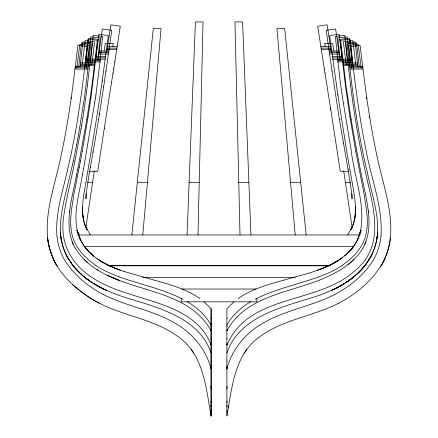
<?xml version="1.0" encoding="UTF-8"?>
<svg xmlns="http://www.w3.org/2000/svg" width="438" height="438" viewBox="0 0 438 438"><rect width="100%" height="100%" fill="white"/><g stroke="black" fill="none" stroke-linecap="round" stroke-linejoin="round"><path stroke-width="0.66" d="M77.865 117.806L81.588 92.495L87.376 46.587L77.92 45.41L74.608 72.007C71.274 99.623 67.195 127.168 61.347 154.373C55.861 182.438 44.567 210.311 47.753 239.367A69.834 69.834 0 0 0 48.487 243.796A70.179 70.179 0 0 0 49.505 248.176L53.573 259.449A66.571 66.571 0 0 0 55.593 263.457C60.893 273.109 68.531 281.267 76.913 288.314A120.351 120.351 0 0 0 85.218 294.686L90.19 297.988A117.849 117.849 0 0 0 97.937 302.45C123.817 316.329 154.751 319.088 178.594 337.019C203.845 354.911 206.008 388.26 211.111 416.1L211.111 308.697L204.07 301.798M197.987 234.971L203.035 21.9L195.408 21.9L187.059 234.971M347.668 234.971L352.245 226.824A30.156 30.156 0 0 0 352.426 226.408C356.001 217.856 355.837 208.307 354.857 199.252C352.157 180.144 348.057 161.25 345.297 142.147L337.764 94.488M102.268 80.734C96.716 119.426 90.036 157.948 83.488 196.481C82.196 206.407 81.66 216.963 85.574 226.408A30.14 30.14 0 0 0 85.755 226.824L90.332 234.971M226.889 353.077C238.77 318.054 278.809 307.903 310.274 298.212C334.358 291.007 359.571 278.727 371.44 255.283C385.166 228.795 372.486 198.989 367.236 172.09M227.021 365.96L226.889 367.586M226.889 388.917L227.108 386.464M85.996 198.786A38.714 38.714 0 0 1 86.007 196.777L86.018 196.361A53.858 53.858 0 0 1 86.177 193.826L89.078 174.335L93.102 151.92M142.777 234.971L161.058 28.481L153.327 28.481L131.843 234.971M226.889 369.229L227.076 367.329M76.168 176.881C71.805 199.898 63.067 225.745 75.04 247.93M380.956 236.827C383.135 207.234 371.221 179.169 366.091 150.442C360.945 125.383 357.2 100.061 354.123 74.668L350.624 46.587L360.08 45.41L363.392 72.007C366.611 98.638 370.515 125.202 376.034 151.46C381.454 180.089 393.001 208.296 390.428 237.883A69.938 69.938 0 0 1 386.185 255.31L385.04 258.086A66.527 66.527 0 0 1 380.912 266.047L373.899 275.71L365.588 284.35A119.514 119.514 0 0 1 338.749 303.145M90.721 59.135L93.168 35.434L102.645 36.414L100.083 61.282M100.083 61.287L95.955 94.608M88.224 60.537L90.71 36.841L100.187 37.838L97.773 60.849M69.576 212.162L69.724 210.859M86.866 119.311L91.832 86.724L97.335 40.356L87.868 39.261L85.136 62.93M80.006 67.036L82.935 41.917L92.402 43.017L87.365 85.711M85.717 63.253L88.64 38.248L98.107 39.36L90.896 98.024M94.279 66.85L94.444 65.432M227.076 401.164L226.889 402.736M78.714 66.543L81.517 42.886L90.978 44.008L84.501 97.148L78.67 134.006M82.278 64.266L85.191 40.624L94.646 41.785L91.821 64.753M87.365 85.722L83.948 110.683M76.858 67.813L79.842 44.178L89.297 45.371L86.401 68.328M105.235 59.168L95.604 59.3L98.917 34.301L108.361 35.549L102.18 81.331M71.131 98.605L71.339 97.132M90.896 98.035L89.724 106.1M98.451 56.529L102.35 28.985L111.783 30.321L105.947 71.246M227.119 405.254L226.889 406.82M106.018 70.748L103.68 86.571M95.955 94.624L95.418 98.161M85.892 227.442L94.323 170.787M112.79 46.718L113.294 43.34L105.334 43.34L104.003 51.438M89.724 106.111L88.076 116.847M103.757 86.078L99.448 114.269M83.948 110.699L82.815 118.014M95.418 98.172L94.69 102.886M106.801 51.646L110.858 24.802L120.28 26.225L114.783 62.201M226.889 344.925L227.158 343.381M99.525 113.776L98.583 119.711M104.288 128.361L111.531 82.333M88.071 116.858L82.202 151.619M94.685 102.897L83.609 168.515M104.353 127.951L97.745 171.313L89.39 171.313M82.809 118.025L81.627 125.328M98.665 119.218L93.015 152.413M111.466 82.744L113.053 72.905M114.849 61.791L113.65 69.204M112.982 73.316L113.721 68.793M226.889 411.95L227.076 410.822M77.86 117.822L75.32 132.654M338.744 303.134C313.154 316.444 282.839 319.384 259.406 337.019C234.155 354.928 231.987 388.243 226.889 416.1L226.889 308.697L233.93 301.798M228.34 407.428L228.587 405.96M81.621 125.345L81.134 128.252M80.882 129.73L74.794 161.819M80.888 129.714L81.134 128.268M86.866 119.322L78.183 167.009M90.233 167.54L90.321 167.059M75.32 132.67L71.295 153.409L67.266 171.127M78.665 134.023L77.865 138.413M82.196 151.63L80.472 160.992M83.603 168.531L82.503 174.406M77.86 138.43L76.749 144.294M80.472 161.009L79.174 167.694M82.503 174.417C79.377 193.952 72.412 214.385 78.188 234.111A42.661 42.661 0 0 0 78.495 235.031L81.265 241.311A46.57 46.57 0 0 0 84.414 246.364A47.112 47.112 0 0 0 87.512 250.251L88.175 250.985A49.888 49.888 0 0 0 90.277 253.12C99.65 262.023 111.728 267.355 123.839 271.412M76.749 144.31L73.414 160.439M78.178 167.026L77.625 169.829M79.168 167.705L73.934 194.012L71.564 209.369A155.107 155.107 0 0 0 71.17 213.18C70.102 223.813 70.507 235.146 75.977 244.634A51.914 51.914 0 0 0 83.362 254.872L89.297 260.544L96.048 265.554M77.619 169.845L76.759 174.056M76.754 174.078L76.168 176.87M74.788 161.836C71.093 179.843 66.483 197.686 63.751 215.885C61.873 227.656 62.787 240.079 68.027 250.919C78.895 274.248 103.839 285.811 127.047 293.285C157.894 303.496 197.905 310.701 211.111 345.018M73.409 160.456L72.434 164.819M72.434 164.836L67.025 187.907C61.019 211.981 54.515 240.057 70.447 261.908C85.985 284.853 113.513 294.352 138.939 301.662C167.223 310.257 200.971 322.16 211.111 353.077M67.266 171.138C62.415 192.682 54.958 214.439 57.044 236.827M226.889 368.856C232.178 348.73 246.463 331.834 264.76 322.193C286.649 309.808 312.086 306.047 334.402 294.648M283.917 280.096C305.987 273.706 330.279 269.271 347.723 253.12A49.286 49.286 0 0 0 350.488 250.251L351.139 249.501A47.145 47.145 0 0 0 353.586 246.37A46.57 46.57 0 0 0 356.735 241.311L359.499 235.031A42.661 42.661 0 0 0 359.812 234.111C366.584 206.282 354.342 178.507 351.309 150.907L343.315 102.897M353.4 223.818L353.543 223.369M226.889 361.432L226.988 361.136M359.499 235.031L359.812 234.111M362.96 247.93C373.006 229.923 368.363 208.422 364.487 189.347C359.357 166.139 355.207 142.733 351.134 119.322M226.889 345.018C249.096 293 318.64 304.76 355.464 270.224C387 244.262 372.037 203.752 365.073 170.513C358.892 142.503 354.172 114.181 350.635 85.722M226.889 338.848L227.065 338.437M352.935 225.127A28.218 28.218 0 0 1 350.822 229.594A27.129 27.129 0 0 0 352.245 226.824L352.426 226.408A30.441 30.441 0 0 0 352.94 225.132A32.855 32.855 0 0 0 353.68 222.92A42.502 42.502 0 0 0 355.136 215.217M226.889 326.671L227.076 326.288M227.295 330.006L226.889 330.761C244.962 297.342 286.436 292.929 318.36 280.512A161.825 161.825 0 0 0 330.663 275.195C343.392 268.959 355.667 260.386 362.96 247.935M359.313 233.936L361.186 230.164A37.739 37.739 0 0 1 359.313 233.936L358.695 234.971M226.889 325.012C232.573 315.157 241.185 307.186 251.001 301.536M226.889 318.382L227.136 317.993M238.146 298.574C251.768 288.981 268.061 284.508 283.906 280.101M341.952 265.554L348.703 260.544L354.654 254.889A51.914 51.914 0 0 0 362.04 244.639C367.477 235.135 367.909 223.818 366.83 213.18A155.107 155.107 0 0 0 366.436 209.369L364.066 194.012L355.804 151.63M255.091 299.285C275.152 289.025 297.402 284.432 318.53 277.035M107.573 46.559L117.209 46.559M320.791 46.559L330.427 46.559M107.332 48.125L116.973 48.125M321.027 48.125L330.668 48.125M107.102 49.675L116.738 49.675M321.262 49.675L330.898 49.675M99.229 51.049L108.854 51.049M329.146 51.049L338.771 51.049M99.015 52.565L108.64 52.565M329.36 52.565L338.985 52.565M98.802 54.06L108.427 54.06M329.573 54.06L339.198 54.06M95.982 56.436L105.596 56.436M332.404 56.436L342.018 56.436M95.796 57.882L105.405 57.882M332.595 57.882L342.204 57.882M86.198 59.135L100.302 59.135M337.698 59.135L351.802 59.135M332.781 59.3L342.396 59.3L339.083 34.301L329.639 35.549L337.851 95.084M86.034 60.537L100.16 60.537M337.84 60.537L351.966 60.537M85.87 61.911L100.017 61.911M337.983 61.911L352.13 61.911L352.283 63.253M80.488 62.93L94.728 62.93M343.272 62.93L357.512 62.93M80.329 64.266L94.575 64.266M343.425 64.266L357.671 64.266M80.176 65.58L94.427 65.58M343.573 65.58L357.824 65.58L357.994 67.036M75.287 66.543L88.312 66.543M349.688 66.543L362.713 66.543M75.128 67.813L88.164 67.813M349.836 67.813L362.872 67.813M74.975 69.051L88.016 69.051M349.984 69.051L363.025 69.051M348.61 171.313L340.255 171.313L330.679 109.024M87.211 182.312L92.61 182.312M137.324 182.312L147.436 182.312M189.123 182.312L199.235 182.312M238.765 182.312L248.877 182.312M290.564 182.312L300.676 182.312M345.39 182.312L350.789 182.312M77.937 234.971L360.063 234.971M84.994 246.589L353.006 246.589M107.803 265.494L330.197 265.494M109.171 265.795L328.829 265.795M142.7 277.407L295.3 277.407M181.863 289.02L256.137 289.02M154.083 280.096L123.839 271.412M154.094 280.101C169.939 284.508 186.232 288.981 199.854 298.574M119.47 277.035C140.603 284.432 162.848 289.02 182.909 299.285M75.04 247.935C105.886 296.904 182.29 279.564 211.111 330.761L210.705 330.006M103.598 294.648C126.352 306.261 152.38 309.978 174.538 322.937C192.271 332.601 205.92 349.25 211.111 368.856M186.999 301.536C196.815 307.186 205.427 315.157 211.111 325.012M97.028 269.49L98.128 270.169M210.864 317.993L211.111 318.382M79.305 234.971L76.814 230.164A37.739 37.739 0 0 0 78.687 233.936M210.924 326.288L211.111 326.671M210.935 338.437L211.111 338.848M211.012 361.136L211.111 361.432M78.188 234.111L78.501 235.031M367.236 172.085C359.061 137.718 353.789 102.738 349.82 67.666L347.022 44.008L356.483 42.886L359.286 66.543M355.798 151.619L349.929 116.858M339.335 119.218L348.106 169.479M343.288 142.996L343.37 143.489M210.842 343.381L211.111 344.925M348.018 168.991L351.824 193.826A53.858 53.858 0 0 1 351.982 196.361L351.999 196.777A38.725 38.725 0 0 1 352.004 198.786M351.134 119.311L346.168 86.724L340.665 40.356L350.132 39.261L352.864 62.93M333.997 51.438L332.666 43.34L324.706 43.34L325.21 46.718M369.546 116.284L369.781 117.756M324.279 68.793L325.018 73.316M324.35 69.204L317.72 26.225L327.142 24.802L331.199 51.646M324.947 72.905L330.81 109.845M210.924 410.822L211.111 411.95M339.417 119.711L331.982 70.748M349.924 116.847L345.462 85.903L339.893 39.36L349.36 38.248L352.13 61.911M343.31 102.886L340.386 82.727L337.917 61.287M330.553 108.202L330.619 108.613M331.013 50.414L331.073 50.824M211.111 406.82L210.881 405.254M343.677 170.787L352.108 227.442M332.053 71.246L326.217 30.321L335.65 28.985L339.549 56.529M366.661 97.132L366.869 98.605M361.142 67.813L358.158 44.178L348.703 45.371L351.599 68.328M350.635 85.711L345.598 43.017L355.065 41.917L357.824 65.58M355.722 64.266L352.809 40.624L343.354 41.785L346.179 64.753M211.111 402.73L210.924 401.164M368.276 210.859L368.424 212.162M349.776 60.537L347.29 36.841L337.813 37.838L340.227 60.849M306.157 234.971L284.673 28.481L276.942 28.481L295.223 234.971M347.279 59.135L344.832 35.434L335.355 36.414L337.917 61.282M210.924 367.329L211.111 369.229M211.111 388.917L210.892 386.464M211.111 367.586L210.979 365.96M250.941 234.971L242.592 21.9L234.965 21.9L240.013 234.971M256.821 298.459L256.821 301.826L181.179 301.826L181.179 298.459M211.111 308.697L211.111 416.1M85.985 198.786A45.563 45.563 0 0 1 86.193 193.826M351.807 193.826A45.563 45.563 0 0 1 352.015 198.786M82.864 215.217A42.502 42.502 0 0 0 84.293 222.926A32.855 32.855 0 0 0 85.06 225.132A28.218 28.218 0 0 0 87.178 229.594A26.866 26.866 0 0 1 85.947 227.234M85.06 225.132A30.441 30.441 0 0 0 85.574 226.408L85.755 226.824A27.123 27.123 0 0 0 87.184 229.594M83.324 218.688A46.729 46.729 0 0 1 82.897 215.72M82.662 213.18A66.833 66.833 0 0 1 82.585 206.867A58.013 58.013 0 0 0 82.705 213.689A53.715 53.715 0 0 0 82.842 215.217M82.694 213.689A66.023 66.023 0 0 1 82.585 206.867M354.983 216.722A45.53 45.53 0 0 1 354.676 218.688M355.453 208.466A67.485 67.485 0 0 1 355.432 211.1M355.306 213.689A66.023 66.023 0 0 0 355.415 206.867A58.019 58.019 0 0 1 355.295 213.689A53.715 53.715 0 0 1 355.158 215.217M352.245 226.824A27.123 27.123 0 0 1 350.816 229.594M119.508 276.915A114.597 114.597 0 0 1 95.96 265.696M91.104 253.711A45.776 45.776 0 0 1 79.524 237.774A42.661 42.661 0 0 1 79.185 236.854M78.44 235.053A45.776 45.776 0 0 1 77.542 232.293M94.104 256.454A57.181 57.181 0 0 1 91.761 254.489A52.587 52.587 0 0 1 90.277 253.12A47.928 47.928 0 0 1 84.408 246.37M111.422 266.627A88.109 88.109 0 0 1 99.141 260.123A89.708 89.708 0 0 0 112.424 267.06M118.556 269.551A128.515 128.515 0 0 1 112.407 267.098M93.31 255.814A55.571 55.571 0 0 1 91.011 253.81M80.373 239.548A43.784 43.784 0 0 1 78.829 235.945M100.045 260.659A70.534 70.534 0 0 1 97.422 258.924M120.653 270.306A132.073 132.073 0 0 1 111.405 266.665M342.04 265.696A114.597 114.597 0 0 1 318.492 276.915M360.458 232.293A45.776 45.776 0 0 1 359.56 235.053M346.896 253.711A45.776 45.776 0 0 0 358.476 237.774A42.661 42.661 0 0 0 358.815 236.854M320.485 269.162A125.618 125.618 0 0 0 325.593 267.098A128.515 128.515 0 0 1 319.444 269.551M327.575 266.189A86.576 86.576 0 0 0 338.859 260.117A89.708 89.708 0 0 1 325.576 267.06M346.989 253.81A55.571 55.571 0 0 1 344.69 255.814M347.717 253.12A47.928 47.928 0 0 0 353.592 246.37A47.107 47.107 0 0 1 350.488 250.251M359.171 235.945A43.784 43.784 0 0 1 357.627 239.548M326.595 266.665A132.09 132.09 0 0 1 317.347 270.306M340.611 258.973A85.602 85.602 0 0 1 326.573 266.611M342.264 257.714A66.352 66.352 0 0 1 340.578 258.924M107.337 275.195A161.825 161.825 0 0 0 119.64 280.495A164.77 164.77 0 0 1 108.536 275.765M87.764 262.756A67.912 67.912 0 0 1 84.052 259.373M73.425 244.853A39.13 39.13 0 0 1 72.1 241.694M353.948 259.373A67.912 67.912 0 0 1 350.236 262.756M365.9 241.694A39.13 39.13 0 0 1 364.575 244.853M351.188 261.935A72.133 72.133 0 0 1 348.281 264.349M103.592 294.659A109.987 109.987 0 0 1 78.9 277.353L71.372 269.551L65.235 261.097A59.278 59.278 0 0 1 57.093 236.821M57.066 266.058A68.804 68.804 0 0 1 47.622 237.878M99.251 303.145A119.514 119.514 0 0 1 72.423 284.344M191.384 349.595A52.593 52.593 0 0 1 193.919 353.263M78.758 271.894A71.323 71.323 0 0 1 75.183 268.067A65.081 65.081 0 0 1 70.447 261.913L71.18 262.97A60.515 60.515 0 0 1 68.394 258.655A58.752 58.752 0 0 1 65.996 254.128A59.869 59.869 0 0 1 62.399 244.492A57.553 57.553 0 0 1 60.34 231.937M88.914 280.413A84.512 84.512 0 0 1 84.665 277.194M100.433 287.416A103.007 103.007 0 0 1 93.376 283.391A109.467 109.467 0 0 0 106.598 290.383M51.815 255.31A69.938 69.938 0 0 1 47.578 237.883M57.088 266.047A66.773 66.773 0 0 1 52.374 256.701M92.243 282.663A86.406 86.406 0 0 1 83.636 276.356A78.353 78.353 0 0 1 80.663 273.723A72.62 72.62 0 0 1 75.183 268.067M69.735 260.84A58.862 58.862 0 0 1 65.996 254.128M61.238 239.498A56.787 56.787 0 0 1 60.422 233.202M82.651 275.469A71.361 71.361 0 0 1 71.914 264.032M102.903 288.582A95.84 95.84 0 0 1 83.587 276.416M106.593 290.399A120.253 120.253 0 0 1 102.87 288.653M334.408 294.659A109.987 109.987 0 0 0 359.1 277.353L366.628 269.551L372.765 261.097A59.278 59.278 0 0 0 380.907 236.821M390.378 237.878A68.804 68.804 0 0 1 380.934 266.058M244.081 353.263A52.593 52.593 0 0 1 246.616 349.595M335.13 288.653A120.204 120.204 0 0 1 331.407 290.399M336.351 288.04A104.233 104.233 0 0 0 344.624 283.391A109.467 109.467 0 0 1 331.402 290.383M367.553 261.913A65.081 65.081 0 0 1 362.817 268.061A72.62 72.62 0 0 1 357.337 273.723A78.353 78.353 0 0 1 354.358 276.351A85.487 85.487 0 0 1 346.88 281.924M362.817 268.067A71.969 71.969 0 0 1 358.295 272.814M363.66 267.076A65.656 65.656 0 0 0 366.064 264.015A71.361 71.361 0 0 1 355.349 275.469M370.241 257.544A58.944 58.944 0 0 0 372.004 254.128A59.869 59.869 0 0 0 375.601 244.492A57.553 57.553 0 0 0 377.66 231.937M376.981 238.239A56.513 56.513 0 0 0 377.578 233.202A56.787 56.787 0 0 1 376.762 239.498M354.364 276.356A86.406 86.406 0 0 1 345.757 282.663M368.265 260.84A58.862 58.862 0 0 0 372.004 254.128A58.763 58.763 0 0 1 369.606 258.655A60.521 60.521 0 0 1 366.82 262.97M385.626 256.701A66.773 66.773 0 0 1 380.912 266.047M354.413 276.416A95.84 95.84 0 0 1 335.097 288.582"/></g></svg>
